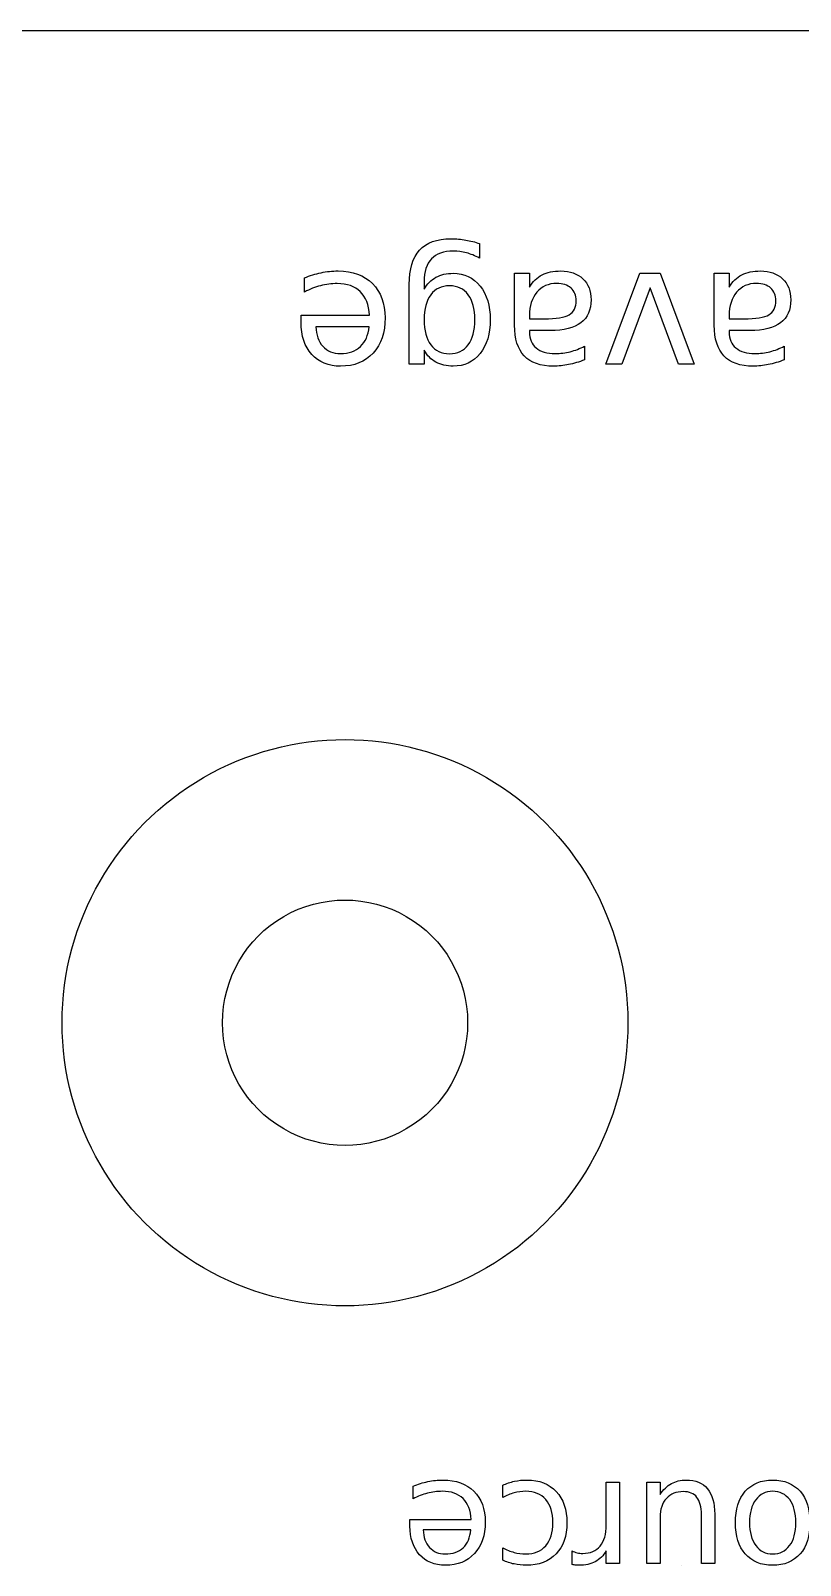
# Model space of a CAD drawing. Extents: x 5 to 967, y 5 to 440.
# Drawn here: x 29.06 to 36.91, y 65.63 to 81.26 of the extents above; entities that cross this region are included whole.
import ezdxf

# ---------------------------------------------------------------- set-up
doc = ezdxf.new("R2010")
doc.units = 0
doc.layers.get('0').update_dxf_attribs({"linetype": 'CONTINUOUS'})

msp = doc.modelspace()

# ---------------------------------------------------------------- linework, layer by layer
at = {"color": 7}
for p, q in [((68.121759, 81.260204), (28.740568, 81.260204)), ((33.516168, 71.153687), (33.516168, 71.153687))]:
    msp.add_line(p, q, dxfattribs=at)
at = {"color": 3}
for p, q in [((33.635632, 79.09124), (33.635632, 78.943569)), ((31.853715, 78.597922), (31.853715, 78.741463)), ((32.921216, 77.864553), (32.921216, 78.673808)), ((33.073008, 78.701031), (33.073008, 78.625963)), ((33.994493, 78.261329), (33.994493, 78.78848)), ((33.994493, 78.78848), (34.146285, 78.78848)), ((34.146285, 78.78848), (34.146285, 78.648237)), ((34.9267, 77.86452), (35.27318, 78.78848)), ((35.376304, 78.639986), (35.087566, 77.86452)), ((35.27318, 78.78848), (35.479422, 78.78848)), ((35.665041, 77.86452), (35.376304, 78.639986)), ((35.479422, 78.78848), (35.825907, 77.86452)), ((36.030498, 78.261329), (36.030498, 78.78848)), ((36.030498, 78.78848), (36.18229, 78.78848)), ((36.18229, 78.78848), (36.18229, 78.648237)), ((31.818241, 78.288552), (31.818241, 78.362797)), ((31.818241, 78.362797), (32.51616, 78.362797)), ((34.146285, 78.357819), (34.146285, 78.323982)), ((36.18229, 78.357819), (36.18229, 78.323982)), ((31.818241, 78.288552), (31.818241, 78.288552)), ((32.511211, 78.244818), (31.970033, 78.243994)), ((33.073008, 78.315774), (33.073008, 78.315774)), ((33.994493, 78.261277), (33.994493, 78.261329)), ((34.146285, 78.323982), (34.297254, 78.324025)), ((34.359127, 78.205214), (34.146285, 78.205214)), ((34.146285, 78.205214), (34.146285, 78.190377)), ((36.030498, 78.261277), (36.030498, 78.261329)), ((36.18229, 78.323982), (36.333258, 78.324025)), ((36.395131, 78.205214), (36.18229, 78.205214)), ((36.18229, 78.205214), (36.18229, 78.190377)), ((34.707258, 78.046808), (34.707258, 77.906564)), ((36.743263, 78.046808), (36.743263, 77.906564)), ((33.073008, 77.864553), (32.921216, 77.864553)), ((33.073008, 78.004797), (33.073008, 77.864553)), ((35.087566, 77.86452), (34.9267, 77.86452)), ((35.825907, 77.86452), (35.665041, 77.86452)), ((34.92938, 66.037674), (34.92938, 66.47366)), ((34.92938, 66.47366), (35.066088, 66.47366)), ((35.066088, 66.47366), (35.066088, 65.646026)), ((35.342452, 65.646079), (35.342452, 66.473713)), ((35.342452, 66.473713), (35.478421, 66.473713)), ((35.478421, 66.473713), (35.478421, 66.346612)), ((32.960055, 66.303019), (32.960055, 66.431598)), ((33.874146, 66.316309), (33.874146, 66.441932)), ((35.899633, 65.646076), (35.899633, 66.141917)), ((36.0356, 66.147089), (36.035602, 66.14709)), ((36.035602, 66.14709), (36.035602, 65.646076)), ((32.928278, 66.025901), (32.928278, 66.092411)), ((32.928278, 66.092411), (33.553438, 66.092411)), ((32.928283, 66.025909), (32.928278, 66.025901)), ((33.549003, 65.986737), (33.064247, 65.986001)), ((35.478421, 66.115318), (35.478421, 65.646079)), ((33.874146, 65.677851), (33.874146, 65.804952)), ((33.874146, 65.677846), (33.874146, 65.677851)), ((34.582063, 65.633472), (34.58133, 65.773177)), ((34.92938, 65.646026), (34.92938, 65.774605)), ((36.626031, 65.741399), (36.62603, 65.741401)), ((35.066088, 65.646026), (34.92938, 65.646026)), ((35.478421, 65.646079), (35.342452, 65.646079)), ((35.693464, 65.626124), (35.693464, 65.626124)), ((36.035602, 65.646076), (35.899633, 65.646076)), ((36.62603, 65.626124), (36.62603, 65.626124))]:
    msp.add_line(p, q, dxfattribs=at)
at = {"color": 5}
msp.add_line((35.150783, 71.153687), (35.150783, 71.153687), dxfattribs=at)
at = {"color": 3}
for points in [[(33.025985, 79.024419), (33.095832, 79.101415), (33.202802, 79.139914), (33.346894, 79.139914)], [(33.346894, 79.139914), (33.400242, 79.139914), (33.450565, 79.135782), (33.497863, 79.127518)], [(33.497863, 79.127518), (33.545161, 79.119829), (33.591084, 79.107736), (33.635632, 79.09124)], [(32.921216, 78.673808), (32.921216, 78.831101), (32.956139, 78.947971), (33.025985, 79.024419)], [(33.370819, 79.014517), (33.271274, 79.014517), (33.196754, 78.988393), (33.147257, 78.936146)], [(33.50364, 78.997191), (33.460193, 79.008741), (33.415919, 79.014517), (33.370819, 79.014517)], [(33.635632, 78.943569), (33.591084, 78.967786), (33.547087, 78.98566), (33.50364, 78.997191)], [(32.021181, 78.794261), (32.078379, 78.806354), (32.136403, 78.8124), (32.195251, 78.8124)], [(32.195251, 78.8124), (32.342643, 78.8124), (32.459512, 78.769504), (32.545857, 78.68371)], [(33.147257, 78.936146), (33.097757, 78.884448), (33.073008, 78.806076), (33.073008, 78.701031)], [(34.275803, 78.772806), (34.327501, 78.799193), (34.390748, 78.812386), (34.465543, 78.812386)], [(34.465543, 78.812386), (34.560139, 78.812386), (34.635486, 78.785988), (34.691584, 78.733192)], [(36.311807, 78.772806), (36.363506, 78.799193), (36.426754, 78.812386), (36.501552, 78.812386)], [(36.501552, 78.812386), (36.596145, 78.812386), (36.671491, 78.785988), (36.727589, 78.733192)], [(31.853715, 78.741463), (31.908163, 78.764563), (31.963985, 78.782162), (32.021181, 78.794261)], [(32.01706, 78.662269), (31.96206, 78.647975), (31.907611, 78.626526), (31.853715, 78.597922)], [(32.186177, 78.68371), (32.127877, 78.68371), (32.071505, 78.676563), (32.01706, 78.662269)], [(32.422116, 78.602038), (32.365466, 78.656486), (32.286819, 78.68371), (32.186177, 78.68371)], [(32.545857, 78.68371), (32.631653, 78.597914), (32.674552, 78.481868), (32.674552, 78.335574)], [(33.073008, 78.625963), (33.104372, 78.680408), (33.14452, 78.721105), (33.193451, 78.748053)], [(33.332048, 78.661432), (33.250103, 78.661432), (33.18658, 78.631184), (33.14148, 78.57069)], [(33.193451, 78.748053), (33.242402, 78.775014), (33.300975, 78.788494), (33.369168, 78.788494)], [(33.522611, 78.57069), (33.476966, 78.631184), (33.413445, 78.661432), (33.332048, 78.661432)], [(33.369168, 78.788494), (33.482465, 78.788494), (33.573762, 78.74532), (33.64306, 78.658972)], [(33.64306, 78.658972), (33.712354, 78.572626), (33.747001, 78.458232), (33.747001, 78.315789)], [(34.146285, 78.648237), (34.180933, 78.704331), (34.224105, 78.745855), (34.275803, 78.772806)], [(34.425121, 78.685328), (34.340974, 78.685328), (34.273602, 78.655629), (34.223004, 78.596232)], [(34.570313, 78.63833), (34.534565, 78.669662), (34.486167, 78.685328), (34.425121, 78.685328)], [(34.691584, 78.733192), (34.74713, 78.679845), (34.774903, 78.608623), (34.774903, 78.519528)], [(36.18229, 78.648237), (36.216937, 78.704331), (36.260109, 78.745855), (36.311807, 78.772806)], [(36.461125, 78.685328), (36.376981, 78.685328), (36.309611, 78.655629), (36.259013, 78.596232)], [(36.606322, 78.63833), (36.570574, 78.669662), (36.522175, 78.685328), (36.461125, 78.685328)], [(36.727589, 78.733192), (36.783138, 78.679845), (36.810912, 78.608623), (36.810912, 78.519528)], [(32.51616, 78.362797), (32.509555, 78.467293), (32.478207, 78.547041), (32.422116, 78.602038)], [(33.14148, 78.57069), (33.095832, 78.510192), (33.073008, 78.42522), (33.073008, 78.315774)], [(33.590261, 78.315774), (33.590261, 78.42522), (33.567711, 78.510192), (33.522611, 78.57069)], [(34.223004, 78.596232), (34.171858, 78.536286), (34.146285, 78.456815), (34.146285, 78.357819)], [(34.552164, 78.366094), (34.599462, 78.39414), (34.623111, 78.441987), (34.623111, 78.509635)], [(34.623111, 78.509635), (34.623111, 78.563535), (34.605512, 78.606433), (34.570313, 78.63833)], [(34.774903, 78.519528), (34.774903, 78.415583), (34.740256, 78.337211), (34.670962, 78.284412)], [(36.259013, 78.596232), (36.207864, 78.536286), (36.18229, 78.456815), (36.18229, 78.357819)], [(36.588173, 78.366094), (36.635468, 78.39414), (36.659116, 78.441987), (36.659116, 78.509635)], [(36.659116, 78.509635), (36.659116, 78.563535), (36.641518, 78.606433), (36.606322, 78.63833)], [(36.810912, 78.519528), (36.810912, 78.415583), (36.776264, 78.337211), (36.706966, 78.284412)], [(32.674552, 78.335574), (32.674552, 78.184331), (32.633853, 78.064436), (32.552457, 77.975889)], [(34.297254, 78.324025), (34.419896, 78.324025), (34.504866, 78.338048), (34.552164, 78.366094)], [(36.333258, 78.324025), (36.455903, 78.324025), (36.540875, 78.338048), (36.588173, 78.366094)], [(31.927136, 77.96269), (31.85454, 78.042437), (31.818241, 78.151057), (31.818241, 78.288552)], [(31.970033, 78.243994), (31.97099, 78.160948), (31.994365, 78.094675), (32.040157, 78.045176)], [(32.423762, 78.042701), (32.474363, 78.090552), (32.503512, 78.157924), (32.511211, 78.244818)], [(33.073008, 78.315774), (33.073008, 78.20578), (33.095832, 78.120534), (33.14148, 78.060036)], [(33.522611, 78.060036), (33.567711, 78.120534), (33.590261, 78.20578), (33.590261, 78.315774)], [(33.747001, 78.315789), (33.747001, 78.172797), (33.712354, 78.058127), (33.64306, 77.971778)], [(34.093486, 77.94614), (34.027491, 78.015437), (33.994493, 78.120483), (33.994493, 78.261277)], [(34.146285, 78.190377), (34.146285, 78.120531), (34.169384, 78.066633), (34.215581, 78.028683)], [(34.670962, 78.284412), (34.601115, 78.231613), (34.49717, 78.205214), (34.359127, 78.205214)], [(36.129491, 77.94614), (36.063495, 78.015437), (36.030498, 78.120483), (36.030498, 78.261277)], [(36.18229, 78.190377), (36.18229, 78.120531), (36.205388, 78.066633), (36.251586, 78.028683)], [(36.706966, 78.284412), (36.637119, 78.231613), (36.533175, 78.205214), (36.395131, 78.205214)], [(32.040157, 78.045176), (32.085254, 77.995679), (32.145201, 77.970931), (32.219999, 77.970931)], [(32.219999, 77.970931), (32.304695, 77.970931), (32.372616, 77.994854), (32.423762, 78.042701)], [(33.14148, 78.060036), (33.18658, 77.999538), (33.250103, 77.969289), (33.332048, 77.969289)], [(33.332048, 77.969289), (33.413445, 77.969289), (33.476966, 77.999538), (33.522611, 78.060036)], [(34.215581, 78.028683), (34.26123, 77.990185), (34.325577, 77.970936), (34.408623, 77.970936)], [(34.56289, 77.989888), (34.612938, 78.002523), (34.661061, 78.021496), (34.707258, 78.046808)], [(36.251586, 78.028683), (36.297234, 77.990185), (36.361582, 77.970936), (36.444628, 77.970936)], [(36.598894, 77.989888), (36.648942, 78.002523), (36.697065, 78.021496), (36.743263, 78.046808)], [(32.221651, 77.842246), (32.097356, 77.842246), (31.999184, 77.882394), (31.927136, 77.96269)], [(32.552457, 77.975889), (32.470511, 77.886794), (32.360243, 77.842246), (32.221651, 77.842246)], [(33.193451, 77.882702), (33.144504, 77.909663), (33.104356, 77.950361), (33.073008, 78.004797)], [(33.369168, 77.84226), (33.300975, 77.84226), (33.242402, 77.855741), (33.193451, 77.882702)], [(33.64306, 77.971778), (33.573762, 77.885433), (33.482465, 77.84226), (33.369168, 77.84226)], [(34.392949, 77.842193), (34.259306, 77.842193), (34.159485, 77.876842), (34.093486, 77.94614)], [(34.545564, 77.858705), (34.493318, 77.847697), (34.442446, 77.842193), (34.392949, 77.842193)], [(34.408623, 77.970936), (34.461419, 77.970936), (34.512841, 77.977253), (34.56289, 77.989888)], [(34.707258, 77.906564), (34.651712, 77.885123), (34.597814, 77.86917), (34.545564, 77.858705)], [(36.428954, 77.842193), (36.29531, 77.842193), (36.195489, 77.876842), (36.129491, 77.94614)], [(36.581573, 77.858705), (36.529323, 77.847697), (36.47845, 77.842193), (36.428954, 77.842193)], [(36.444628, 77.970936), (36.497427, 77.970936), (36.548849, 77.977253), (36.598894, 77.989888)], [(36.743263, 77.906564), (36.687717, 77.885123), (36.63382, 77.86917), (36.581573, 77.858705)], [(32.960055, 66.431598), (33.008828, 66.452291), (33.058831, 66.468055), (33.110064, 66.478888)], [(33.110064, 66.478888), (33.161297, 66.489728), (33.21327, 66.495148), (33.265984, 66.495148)], [(33.265984, 66.495148), (33.398011, 66.495148), (33.502697, 66.456722), (33.580042, 66.37987)], [(33.874146, 66.441932), (33.912079, 66.459665), (33.95149, 66.472965), (33.992379, 66.481832)], [(33.992379, 66.481832), (34.032772, 66.490699), (34.075878, 66.495132), (34.121697, 66.495132)], [(34.121697, 66.495132), (34.246335, 66.495132), (34.345355, 66.455967), (34.418758, 66.377637)], [(35.478421, 66.346612), (35.511427, 66.396859), (35.549853, 66.434299), (35.593698, 66.458934)], [(35.593698, 66.458934), (35.637051, 66.483074), (35.687547, 66.495144), (35.745185, 66.495144)], [(35.745185, 66.495144), (35.840264, 66.495144), (35.912436, 66.465584), (35.9617, 66.406464)], [(36.347443, 66.379862), (36.414934, 66.456714), (36.507796, 66.49514), (36.62603, 66.49514)], [(36.62603, 66.49514), (36.744756, 66.49514), (36.837865, 66.456714), (36.905357, 66.379862)], [(33.106369, 66.360659), (33.057102, 66.347852), (33.008331, 66.328639), (32.960055, 66.303019)], [(33.257856, 66.379869), (33.205636, 66.379869), (33.15514, 66.373466), (33.106369, 66.360659)], [(33.469198, 66.306709), (33.418458, 66.355482), (33.34801, 66.379869), (33.257856, 66.379869)], [(33.553438, 66.092411), (33.547504, 66.186012), (33.519424, 66.257445), (33.469198, 66.306709)], [(33.580042, 66.37987), (33.656894, 66.303018), (33.69532, 66.199071), (33.69532, 66.068029)], [(33.990162, 66.364339), (33.951242, 66.353499), (33.91257, 66.337489), (33.874146, 66.316309)], [(34.106918, 66.379859), (34.067504, 66.379859), (34.028586, 66.374686), (33.990162, 66.364339)], [(34.312348, 66.296359), (34.263574, 66.352026), (34.195098, 66.379859), (34.106918, 66.379859)], [(34.385508, 66.060631), (34.385508, 66.161622), (34.361121, 66.240198), (34.312348, 66.296359)], [(34.418758, 66.377637), (34.492161, 66.299308), (34.528863, 66.193637), (34.528863, 66.060624)], [(35.542711, 66.306708), (35.499851, 66.259908), (35.478421, 66.196111), (35.478421, 66.115318)], [(35.716367, 66.376908), (35.642963, 66.376908), (35.585078, 66.353508), (35.542711, 66.306708)], [(35.853813, 66.318528), (35.823266, 66.357448), (35.777451, 66.376908), (35.716367, 66.376908)], [(35.899633, 66.141917), (35.899633, 66.220247), (35.884359, 66.279117), (35.853813, 66.318528)], [(35.9617, 66.406464), (36.010966, 66.347344), (36.0356, 66.260886), (36.0356, 66.147089)], [(36.246205, 66.060632), (36.246205, 66.196108), (36.279951, 66.302518), (36.347443, 66.379862)], [(36.453854, 66.294142), (36.411487, 66.236995), (36.390304, 66.159158), (36.390304, 66.060631)], [(36.626031, 66.379862), (36.553613, 66.379862), (36.49622, 66.351289), (36.453854, 66.294142)], [(36.799686, 66.294882), (36.757319, 66.351535), (36.699434, 66.379862), (36.626031, 66.379862)], [(36.862496, 66.060632), (36.862496, 66.159653), (36.841559, 66.237736), (36.799686, 66.294882)], [(36.905357, 66.379862), (36.972355, 66.302518), (37.005855, 66.196108), (37.005855, 66.060632)], [(33.025823, 65.73402), (32.960796, 65.805453), (32.928283, 65.902749), (32.928283, 66.025909)], [(33.064247, 65.986001), (33.065247, 65.911612), (33.086183, 65.852249), (33.127057, 65.807912)], [(33.470673, 65.805692), (33.515993, 65.848552), (33.542103, 65.9089), (33.549003, 65.986737)], [(33.69532, 66.068029), (33.69532, 65.932554), (33.658864, 65.825158), (33.585954, 65.745843)], [(34.312348, 65.825642), (34.361121, 65.881309), (34.385508, 65.959638), (34.385508, 66.060631)], [(34.528863, 66.060624), (34.528863, 65.925641), (34.491915, 65.819477), (34.418019, 65.742132)], [(34.86805, 65.822637), (34.908936, 65.872397), (34.92938, 65.944076), (34.92938, 66.037674)], [(36.347443, 65.741401), (36.279951, 65.818253), (36.246205, 65.924663), (36.246205, 66.060632)], [(36.390304, 66.060631), (36.390304, 65.962596), (36.411487, 65.885005), (36.453854, 65.827859)], [(36.798946, 65.827121), (36.841312, 65.883774), (36.862496, 65.961611), (36.862496, 66.060632)], [(37.005855, 66.060632), (37.005855, 65.924663), (36.972355, 65.818253), (36.905357, 65.741401)], [(34.106918, 65.741402), (34.1951, 65.741402), (34.263576, 65.769482), (34.312348, 65.825642)], [(34.6907, 65.747267), (34.767551, 65.747267), (34.826668, 65.77239), (34.86805, 65.822637)], [(36.453854, 65.827859), (36.49622, 65.770219), (36.553613, 65.741399), (36.626031, 65.741399)], [(36.62603, 65.741401), (36.69894, 65.741401), (36.756579, 65.769974), (36.798946, 65.827121)], [(33.289631, 65.626132), (33.178294, 65.626132), (33.090358, 65.662095), (33.025823, 65.73402)], [(33.127057, 65.807912), (33.167457, 65.763572), (33.221154, 65.741402), (33.28815, 65.741402)], [(33.28815, 65.741402), (33.364016, 65.741402), (33.424857, 65.762832), (33.470673, 65.805692)], [(33.585954, 65.745843), (33.51255, 65.666036), (33.413776, 65.626132), (33.289631, 65.626132)], [(33.874146, 65.804952), (33.912572, 65.783765), (33.951244, 65.768002), (33.990162, 65.757662)], [(33.990162, 65.639416), (33.950262, 65.647789), (33.91159, 65.660599), (33.874146, 65.677846)], [(33.990162, 65.757662), (34.028588, 65.746822), (34.067507, 65.741402), (34.106918, 65.741402)], [(34.418019, 65.742132), (34.343631, 65.664788), (34.241901, 65.626116), (34.112829, 65.626116)], [(34.58133, 65.773177), (34.596603, 65.76431), (34.613353, 65.757907), (34.63158, 65.753967)], [(34.63158, 65.753967), (34.649313, 65.7495), (34.66902, 65.747267), (34.6907, 65.747267)], [(34.92938, 65.774605), (34.900806, 65.724358), (34.863612, 65.687164), (34.817798, 65.663022)], [(36.62603, 65.626124), (36.507796, 65.626124), (36.414934, 65.66455), (36.347443, 65.741401)], [(36.905357, 65.741401), (36.837865, 65.66455), (36.744756, 65.626124), (36.62603, 65.626124)], [(34.112829, 65.626116), (34.070955, 65.626116), (34.030066, 65.630549), (33.990162, 65.639416)], [(34.619753, 65.628272), (34.608419, 65.629272), (34.595856, 65.631005), (34.582063, 65.633472)], [(34.650793, 65.626072), (34.641433, 65.626072), (34.631086, 65.626805), (34.619753, 65.628272)], [(34.817798, 65.663022), (34.771984, 65.638389), (34.716316, 65.626072), (34.650793, 65.626072)]]:
    msp.add_open_spline(points, degree=3, dxfattribs=at)
at = {"color": 5}
for points in [[(30.82386, 73.651837), (31.716363, 74.167124), (32.815972, 74.167124), (33.708475, 73.651837)], [(29.381552, 71.153687), (29.381552, 72.184261), (29.931357, 73.13655), (30.82386, 73.651837)], [(33.708475, 73.651837), (34.600978, 73.13655), (35.150783, 72.184261), (35.150783, 71.153687)], [(30.82386, 68.655537), (29.931357, 69.170824), (29.381552, 70.123113), (29.381552, 71.153687)], [(35.150783, 71.153687), (35.150783, 70.123113), (34.600978, 69.170824), (33.708475, 68.655537)], [(33.708475, 68.655537), (32.815972, 68.14025), (31.716363, 68.14025), (30.82386, 68.655537)]]:
    msp.add_open_spline(points, degree=3, dxfattribs=at)
at = {"color": 7}
for points in [[(31.641168, 72.236219), (32.027919, 72.45951), (32.504416, 72.45951), (32.891168, 72.236219)], [(31.016168, 71.153687), (31.016168, 71.600269), (31.254416, 72.012928), (31.641168, 72.236219)], [(32.891168, 72.236219), (33.277919, 72.012928), (33.516168, 71.600269), (33.516168, 71.153687)], [(31.641168, 70.071155), (31.254416, 70.294446), (31.016168, 70.707105), (31.016168, 71.153687)], [(33.516168, 71.153687), (33.516168, 70.707105), (33.277919, 70.294446), (32.891168, 70.071155)], [(32.891168, 70.071155), (32.504416, 69.847864), (32.027919, 69.847864), (31.641168, 70.071155)]]:
    msp.add_open_spline(points, degree=3, dxfattribs=at)

doc.saveas('drawing.dxf')
